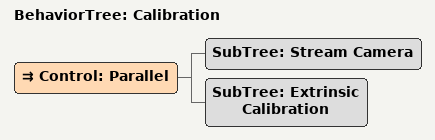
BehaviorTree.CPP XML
<?xml version='1.0' encoding='UTF-8'?>
<root BTCPP_format="4" main_tree_to_execute="Calibration">
  <BehaviorTree ID="Calibration" _description="">
    <Control ID="Parallel">
      <SubTree ID="Stream Camera"/>
      <SubTree ID="Extrinsic Calibration"/>
    </Control>
  </BehaviorTree>
</root>
